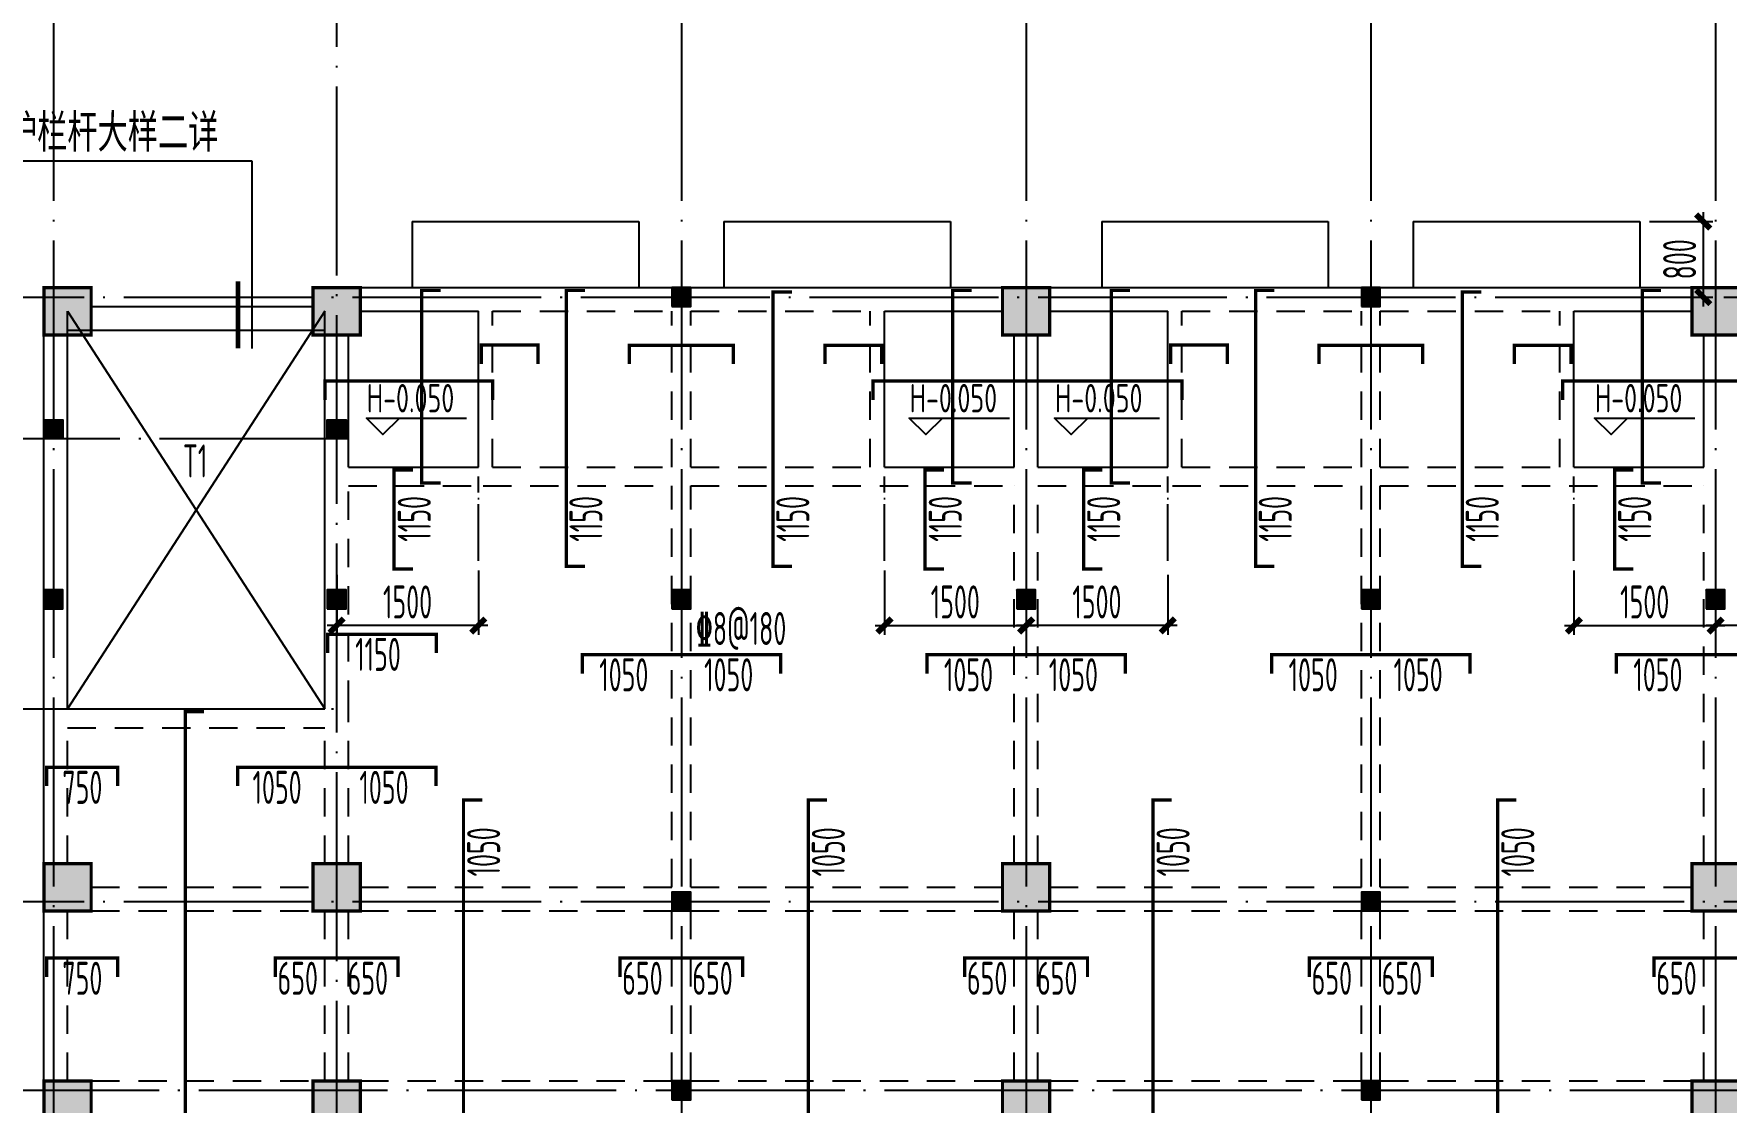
# Model space of a CAD drawing. Extents: x -472319 to -112444, y -516749 to -5704.
# Drawn here: x -302901 to -284981, y -179392 to -168079 of the extents above; entities that cross this region are included whole.
import ezdxf

# ---------------------------------------------------------------- set-up
doc = ezdxf.new("R2010")
doc.units = 0
doc.header["$LTSCALE"] = 100
doc.header["$MEASUREMENT"] = 0
for name, pattern in [('3', [5, 3, -2]), ('CENTER', [2, 1.25, -0.25, 0.25, -0.25]), ('DOTE', [2.42, 2, -0.2, 0.02, -0.2])]:
    doc.linetypes.add(name, pattern=pattern)
for name, color, linetype in [('1301', 24, 'Continuous'), ('1305', 1, 'Continuous'), ('1306', 94, 'Continuous'), ('1307', 7, 'Continuous'), ('COLUMN', 9, 'Continuous'), ('DIM_IDEN', 3, 'Continuous'), ('DOTE', 1, 'CENTER'), ('PUB_TEXT', 7, 'Continuous'), ('S_BEAM', 4, 'Continuous'), ('S_BEAMDASH', 134, '3'), ('S_CL', 2, 'Continuous'), ('坡道', 7, 'Continuous'), ('板标注', 221, 'Continuous'), ('零厚板', 7, 'Continuous')]:
    doc.layers.add(name, color=color, linetype=linetype)
doc.styles.add('_HZTXT', font='txt.shx', dxfattribs={"width": 0.35, "bigfont": 'hztxt.shx'})
doc.styles.add('HZ', font='tssdeng.shx', dxfattribs={"width": 0.6, "height": 350, "bigfont": 'a.shx'})
doc.styles.get("Standard").update_dxf_attribs({"font": 'tssdeng.shx', "width": 0.6, "bigfont": 'a.shx'})
doc.styles.add('TSSD_Rein', font='Tssdeng.shx', dxfattribs={"width": 0.7, "bigfont": 'hztxt.shx'})
doc.dimstyles.new('DIMN', dxfattribs={"dimtxt": 350, "dimasz": 150, "dimexe": 100, "dimexo": 100, "dimgap": 75, "dimtad": 1, "dimdec": 0, "dimzin": 0, "dimdsep": 46, "dimtxsty": 'HZ', "dimblk": 'ARCHTICK', "dimcen": 0.09, "dimdle": 100, "dimclrd": 3, "dimclre": 3, "dimclrt": 7, "dimazin": 2, "dimtfac": 1, "dimtdec": 0, "dimtmove": 2, "dimatfit": 3, "dimldrblk": 'ARCHTICK', "dimfxl": 1, "dimtolj": 1, "dimtzin": 0, "dimarcsym": 0})

# ---------------------------------------------------------------- blocks, each defined once
blk = doc.blocks.new('_ArchTick')
at = {"color": 0, "linetype": 'ByBlock', "const_width": 0.4}
blk.add_lwpolyline([(-0.5, -0.5), (0.5, 0.5)], dxfattribs=at)
blk = doc.blocks.new('*D1027')
at = {"layer": '1301', "color": 3, "lineweight": -2, "transparency": 16777216}
for p, q in [((-285224, -169967), (-285224, -170967)), ((-285794, -170067), (-285124, -170067)), ((-285794, -170867), (-285124, -170867))]:
    blk.add_line(p, q, dxfattribs=at)
at = {"layer": 'Defpoints', "color": 0, "transparency": 16777216}
for p in [(-285894, -170067), (-285894, -170867), (-285224, -170867)]:
    blk.add_point(p, dxfattribs=at)
at = {"layer": '1301', "color": 3, "lineweight": -2, "transparency": 16777216, "xscale": 150, "yscale": 150, "zscale": 150}
for p, rotation in [((-285224, -170067), 90), ((-285224, -170867), 270)]:
    blk.add_blockref('_ArchTick', p, dxfattribs=dict(at, rotation=rotation))
at = {"layer": '1301', "color": 7, "transparency": 16777216, "insert": (-285474, -170467), "char_height": 350, "attachment_point": 5, "rotation": 90, "style": 'HZ'}
blk.add_mtext('\\A1;800', dxfattribs=at)
blk = doc.blocks.new('*D1285')
at = {"layer": '1306', "color": 3, "lineweight": -2, "transparency": 16777216}
for p, q in [((-293894, -173761), (-293894, -174445)), ((-292394, -173807), (-292394, -174445)), ((-293994, -174345), (-292294, -174345))]:
    blk.add_line(p, q, dxfattribs=at)
at = {"layer": 'Defpoints', "color": 0, "transparency": 16777216}
for p in [(-293894, -173661), (-292394, -173707), (-292394, -174345)]:
    blk.add_point(p, dxfattribs=at)
at = {"layer": '1306', "color": 3, "lineweight": -2, "transparency": 16777216, "xscale": 150, "yscale": 150, "zscale": 150, "rotation": 180}
blk.add_blockref('_ArchTick', (-293894, -174345), dxfattribs=at)
at = {"layer": '1306', "color": 3, "lineweight": -2, "transparency": 16777216, "xscale": 150, "yscale": 150, "zscale": 150}
blk.add_blockref('_ArchTick', (-292394, -174345), dxfattribs=at)
at = {"layer": '1306', "color": 7, "transparency": 16777216, "insert": (-293144, -174095), "char_height": 350, "attachment_point": 5, "style": 'HZ'}
blk.add_mtext('\\A1;1500', dxfattribs=at)
blk = doc.blocks.new('*D1286')
at = {"layer": '1306', "color": 3, "lineweight": -2, "transparency": 16777216}
for p, q in [((-292394, -173807), (-292394, -174445)), ((-290894, -173807), (-290894, -174445)), ((-290794, -174345), (-292494, -174345))]:
    blk.add_line(p, q, dxfattribs=at)
at = {"layer": 'Defpoints', "color": 0, "transparency": 16777216}
for p in [(-292394, -173707), (-290894, -173707), (-292394, -174345)]:
    blk.add_point(p, dxfattribs=at)
at = {"layer": '1306', "color": 3, "lineweight": -2, "transparency": 16777216, "xscale": 150, "yscale": 150, "zscale": 150, "rotation": 180}
blk.add_blockref('_ArchTick', (-292394, -174345), dxfattribs=at)
at = {"layer": '1306', "color": 3, "lineweight": -2, "transparency": 16777216, "xscale": 150, "yscale": 150, "zscale": 150}
blk.add_blockref('_ArchTick', (-290894, -174345), dxfattribs=at)
at = {"layer": '1306', "color": 7, "transparency": 16777216, "insert": (-291644, -174095), "char_height": 350, "attachment_point": 5, "style": 'HZ'}
blk.add_mtext('\\A1;1500', dxfattribs=at)
blk = doc.blocks.new('*D1287')
at = {"layer": '1306', "color": 3, "lineweight": -2, "transparency": 16777216}
for p, q in [((-286594, -173761), (-286594, -174445)), ((-285094, -173807), (-285094, -174445)), ((-286694, -174345), (-284994, -174345))]:
    blk.add_line(p, q, dxfattribs=at)
at = {"layer": 'Defpoints', "color": 0, "transparency": 16777216}
for p in [(-286594, -173661), (-285094, -173707), (-285094, -174345)]:
    blk.add_point(p, dxfattribs=at)
at = {"layer": '1306', "color": 3, "lineweight": -2, "transparency": 16777216, "xscale": 150, "yscale": 150, "zscale": 150, "rotation": 180}
blk.add_blockref('_ArchTick', (-286594, -174345), dxfattribs=at)
at = {"layer": '1306', "color": 3, "lineweight": -2, "transparency": 16777216, "xscale": 150, "yscale": 150, "zscale": 150}
blk.add_blockref('_ArchTick', (-285094, -174345), dxfattribs=at)
at = {"layer": '1306', "color": 7, "transparency": 16777216, "insert": (-285844, -174095), "char_height": 350, "attachment_point": 5, "style": 'HZ'}
blk.add_mtext('\\A1;1500', dxfattribs=at)
blk = doc.blocks.new('*D1288')
at = {"layer": '1306', "color": 3, "lineweight": -2, "transparency": 16777216}
for p, q in [((-285094, -173807), (-285094, -174445)), ((-283594, -173761), (-283594, -174445)), ((-283494, -174345), (-285194, -174345))]:
    blk.add_line(p, q, dxfattribs=at)
at = {"layer": 'Defpoints', "color": 0, "transparency": 16777216}
for p in [(-285094, -173707), (-283594, -173661), (-285094, -174345)]:
    blk.add_point(p, dxfattribs=at)
at = {"layer": '1306', "color": 3, "lineweight": -2, "transparency": 16777216, "xscale": 150, "yscale": 150, "zscale": 150, "rotation": 180}
blk.add_blockref('_ArchTick', (-285094, -174345), dxfattribs=at)
at = {"layer": '1306', "color": 3, "lineweight": -2, "transparency": 16777216, "xscale": 150, "yscale": 150, "zscale": 150}
blk.add_blockref('_ArchTick', (-283594, -174345), dxfattribs=at)
at = {"layer": '1306', "color": 7, "transparency": 16777216, "insert": (-284344, -174095), "char_height": 350, "attachment_point": 5, "style": 'HZ'}
blk.add_mtext('\\A1;1500', dxfattribs=at)
blk = doc.blocks.new('*D1290')
at = {"layer": '1306', "color": 3, "lineweight": -2, "transparency": 16777216}
for p, q in [((-299694, -173807), (-299694, -174445)), ((-298194, -173761), (-298194, -174445)), ((-298094, -174345), (-299794, -174345))]:
    blk.add_line(p, q, dxfattribs=at)
at = {"layer": 'Defpoints', "color": 0, "transparency": 16777216}
for p in [(-299694, -173707), (-298194, -173661), (-299694, -174345)]:
    blk.add_point(p, dxfattribs=at)
at = {"layer": '1306', "color": 3, "lineweight": -2, "transparency": 16777216, "xscale": 150, "yscale": 150, "zscale": 150, "rotation": 180}
blk.add_blockref('_ArchTick', (-299694, -174345), dxfattribs=at)
at = {"layer": '1306', "color": 3, "lineweight": -2, "transparency": 16777216, "xscale": 150, "yscale": 150, "zscale": 150}
blk.add_blockref('_ArchTick', (-298194, -174345), dxfattribs=at)
at = {"layer": '1306', "color": 7, "transparency": 16777216, "insert": (-298944, -174095), "char_height": 350, "attachment_point": 5, "style": 'HZ'}
blk.add_mtext('\\A1;1500', dxfattribs=at)

msp = doc.modelspace()

# ---------------------------------------------------------------- hatches: boundary and pattern name
at = {"layer": 'COLUMN'}
h = msp.add_hatch(dxfattribs=at)
h.set_pattern_fill('ANSI31', color=0)
h.set_pattern_definition([(45, (-347181.33058, 14771.10955), (-0.08838834765, 0.08838834765), [])])
h.paths.add_polyline_path([(-296143.831, -170966.89), (-295943.831, -170966.89), (-295943.831, -170766.89), (-296143.831, -170766.89)])
h = msp.add_hatch(dxfattribs=at)
h.set_pattern_fill('ANSI31', color=0)
h.set_pattern_definition([(45, (-339881.33058, 14771.10955), (-0.08838834765, 0.08838834765), [])])
h.paths.add_polyline_path([(-288843.831, -170966.89), (-288643.831, -170966.89), (-288643.831, -170766.89), (-288843.831, -170766.89)])
h = msp.add_hatch(dxfattribs=at)
h.set_pattern_fill('ANSI31', color=0)
h.set_pattern_definition([(45, (-294031.33058, 13371.10955), (-0.08838834765, 0.08838834765), [])])
h.paths.add_polyline_path([(-302593.831, -172366.89), (-302793.831, -172366.89), (-302793.831, -172166.89), (-302593.831, -172166.89)])
h = msp.add_hatch(dxfattribs=at)
h.set_pattern_fill('ANSI31', color=0)
h.set_pattern_definition([(45, (-297031.33058, 13371.10955), (-0.08838834765, 0.08838834765), [])])
h.paths.add_polyline_path([(-299593.831, -172366.89), (-299793.831, -172366.89), (-299793.831, -172166.89), (-299593.831, -172166.89)])
h = msp.add_hatch(dxfattribs=at)
h.set_pattern_fill('ANSI31', color=0)
h.set_pattern_definition([(45, (-353831.33058, 11571.10809), (-0.08838834765, 0.08838834765), [])])
h.paths.add_polyline_path([(-302793.831, -174166.892), (-302593.831, -174166.892), (-302593.831, -173966.892), (-302793.831, -173966.892)])
h = msp.add_hatch(dxfattribs=at)
h.set_pattern_fill('ANSI31', color=0)
h.set_pattern_definition([(45, (-350831.33058, 11571.10809), (-0.08838834765, 0.08838834765), [])])
h.paths.add_polyline_path([(-299793.831, -174166.892), (-299593.831, -174166.892), (-299593.831, -173966.892), (-299793.831, -173966.892)])
h = msp.add_hatch(dxfattribs=at)
h.set_pattern_fill('ANSI31', color=0)
h.set_pattern_definition([(45, (-347181.33058, 11571.10809), (-0.08838834765, 0.08838834765), [])])
h.paths.add_polyline_path([(-296143.831, -174166.892), (-295943.831, -174166.892), (-295943.831, -173966.892), (-296143.831, -173966.892)])
h = msp.add_hatch(dxfattribs=at)
h.set_pattern_fill('ANSI31', color=0)
h.set_pattern_definition([(45, (-343531.33058, 11571.10809), (-0.08838834765, 0.08838834765), [])])
h.paths.add_polyline_path([(-292493.831, -174166.892), (-292293.831, -174166.892), (-292293.831, -173966.892), (-292493.831, -173966.892)])
h = msp.add_hatch(dxfattribs=at)
h.set_pattern_fill('ANSI31', color=0)
h.set_pattern_definition([(45, (-339881.33058, 11571.10809), (-0.08838834765, 0.08838834765), [])])
h.paths.add_polyline_path([(-288843.831, -174166.892), (-288643.831, -174166.892), (-288643.831, -173966.892), (-288843.831, -173966.892)])
h = msp.add_hatch(dxfattribs=at)
h.set_pattern_fill('ANSI31', color=0)
h.set_pattern_definition([(45, (-336231.33058, 11571.10809), (-0.08838834765, 0.08838834765), [])])
h.paths.add_polyline_path([(-285193.831, -174166.892), (-284993.831, -174166.892), (-284993.831, -173966.892), (-285193.831, -173966.892)])
h = msp.add_hatch(dxfattribs=at)
h.set_pattern_fill('ANSI31', color=0)
h.set_pattern_definition([(45, (-347181.33058, 8371.10858), (-0.08838834765, 0.08838834765), [])])
h.paths.add_polyline_path([(-296143.831, -177366.891), (-295943.831, -177366.891), (-295943.831, -177166.891), (-296143.831, -177166.891)])
h = msp.add_hatch(dxfattribs=at)
h.set_pattern_fill('ANSI31', color=0)
h.set_pattern_definition([(45, (-339881.33058, 8371.10858), (-0.08838834765, 0.08838834765), [])])
h.paths.add_polyline_path([(-288843.831, -177366.891), (-288643.831, -177366.891), (-288643.831, -177166.891), (-288843.831, -177166.891)])
h = msp.add_hatch(dxfattribs=at)
h.set_pattern_fill('ANSI31', color=0)
h.set_pattern_definition([(45, (-347181.33254, 6371.10858), (-0.08838834765, 0.08838834765), [])])
h.paths.add_polyline_path([(-296143.833, -179366.891), (-295943.833, -179366.891), (-295943.833, -179166.891), (-296143.833, -179166.891)])
h = msp.add_hatch(dxfattribs=at)
h.set_pattern_fill('ANSI31', color=0)
h.set_pattern_definition([(45, (-339881.33254, 6371.10858), (-0.08838834765, 0.08838834765), [])])
h.paths.add_polyline_path([(-288843.833, -179366.891), (-288643.833, -179366.891), (-288643.833, -179166.891), (-288843.833, -179166.891)])
at = {"layer": 'S_CL'}
h = msp.add_hatch(dxfattribs=at)
h.set_pattern_fill('ANSI31', color=256)
h.set_pattern_definition([(45, (113576.23945, 355910.10849), (-0.088388347648, 0.088388347648), [])])
h.paths.add_polyline_path([(-242793.829, -171266.89), (-242793.829, -170766.89), (-243293.829, -170766.89), (-243293.829, -171266.89)])
h.paths.add_polyline_path([(-242793.829, -177366.891), (-242793.829, -176866.891), (-243293.829, -176866.891), (-243293.829, -177366.891)])
h.paths.add_polyline_path([(-242793.829, -179666.891), (-242793.829, -179166.891), (-243293.829, -179166.891), (-243293.829, -179666.891)])
h.paths.add_polyline_path([(-242793.829, -185766.891), (-242793.829, -185266.891), (-243293.829, -185266.891), (-243293.829, -185766.891)])
h.paths.add_polyline_path([(-245643.829, -171266.89), (-245643.829, -170766.89), (-246143.829, -170766.89), (-246143.829, -171266.89)])
h.paths.add_polyline_path([(-245643.829, -177366.891), (-245643.829, -176866.891), (-246143.829, -176866.891), (-246143.829, -177366.891)])
h.paths.add_polyline_path([(-245643.829, -179666.891), (-245643.829, -179166.891), (-246143.829, -179166.891), (-246143.829, -179666.891)])
h.paths.add_polyline_path([(-245643.829, -185766.891), (-245643.829, -185266.891), (-246143.829, -185266.891), (-246143.829, -185766.891)])
h.paths.add_polyline_path([(-252943.829, -171266.89), (-252943.829, -170766.89), (-253443.829, -170766.89), (-253443.829, -171266.89)])
h.paths.add_polyline_path([(-252943.829, -177366.891), (-252943.829, -176866.891), (-253443.829, -176866.891), (-253443.829, -177366.891)])
h.paths.add_polyline_path([(-252943.829, -179666.891), (-252943.829, -179166.891), (-253443.829, -179166.891), (-253443.829, -179666.891)])
h.paths.add_polyline_path([(-252943.829, -185766.891), (-252943.829, -185266.891), (-253443.829, -185266.891), (-253443.829, -185766.891)])
h.paths.add_polyline_path([(-260243.829, -171266.89), (-260243.829, -170766.89), (-260743.829, -170766.89), (-260743.829, -171266.89)])
h.paths.add_polyline_path([(-260243.829, -177366.891), (-260243.829, -176866.891), (-260743.829, -176866.891), (-260743.829, -177366.891)])
h.paths.add_polyline_path([(-260243.829, -179666.891), (-260243.829, -179166.891), (-260743.829, -179166.891), (-260743.829, -179666.891)])
h.paths.add_polyline_path([(-260243.829, -185766.891), (-260243.829, -185266.891), (-260743.829, -185266.891), (-260743.829, -185766.891)])
h.paths.add_polyline_path([(-267543.829, -171266.89), (-267543.829, -170766.89), (-268043.829, -170766.89), (-268043.829, -171266.89)])
h.paths.add_polyline_path([(-267543.829, -177366.891), (-267543.829, -176866.891), (-268043.829, -176866.891), (-268043.829, -177366.891)])
h.paths.add_polyline_path([(-267543.829, -179666.891), (-267543.829, -179166.891), (-268043.829, -179166.891), (-268043.829, -179666.891)])
h.paths.add_polyline_path([(-267543.829, -185766.891), (-267543.829, -185166.891), (-268043.829, -185166.891), (-268043.829, -185766.891)])
h.paths.add_polyline_path([(-270543.829, -171266.89), (-270543.829, -170766.89), (-271043.829, -170766.89), (-271043.829, -171266.89)])
h.paths.add_polyline_path([(-270543.829, -177366.891), (-270543.829, -176866.891), (-271043.829, -176866.891), (-271043.829, -177366.891)])
h.paths.add_polyline_path([(-277543.831, -171366.89), (-277543.831, -170766.89), (-278043.831, -170766.89), (-278043.831, -171366.89)])
h.paths.add_polyline_path([(-277543.831, -177366.891), (-277543.831, -176866.891), (-278043.831, -176866.891), (-278043.831, -177366.891)])
h.paths.add_polyline_path([(-277543.831, -179666.891), (-277543.831, -179166.891), (-278043.831, -179166.891), (-278043.831, -179666.891)])
h.paths.add_polyline_path([(-277543.831, -185766.891), (-277543.831, -185166.891), (-278043.831, -185166.891), (-278043.831, -185766.891)])
h.paths.add_polyline_path([(-284843.831, -171266.89), (-284843.831, -170766.89), (-285343.831, -170766.89), (-285343.831, -171266.89)])
h.paths.add_polyline_path([(-284843.831, -177366.891), (-284843.831, -176866.891), (-285343.831, -176866.891), (-285343.831, -177366.891)])
h.paths.add_polyline_path([(-284843.831, -179666.891), (-284843.831, -179166.891), (-285343.831, -179166.891), (-285343.831, -179666.891)])
h.paths.add_polyline_path([(-284843.831, -185766.891), (-284843.831, -185266.891), (-285343.831, -185266.891), (-285343.831, -185766.891)])
h.paths.add_polyline_path([(-292143.831, -171266.89), (-292143.831, -170766.89), (-292643.831, -170766.89), (-292643.831, -171266.89)])
h.paths.add_polyline_path([(-292143.831, -177366.891), (-292143.831, -176866.891), (-292643.831, -176866.891), (-292643.831, -177366.891)])
h.paths.add_polyline_path([(-292143.831, -179666.891), (-292143.831, -179166.891), (-292643.831, -179166.891), (-292643.831, -179666.891)])
h.paths.add_polyline_path([(-292143.831, -185766.891), (-292143.831, -185266.891), (-292643.831, -185266.891), (-292643.831, -185766.891)])
h.paths.add_polyline_path([(-299443.831, -171266.89), (-299443.831, -170766.89), (-299943.831, -170766.89), (-299943.831, -171266.89)])
h.paths.add_polyline_path([(-299443.831, -177366.891), (-299443.831, -176866.891), (-299943.831, -176866.891), (-299943.831, -177366.891)])
h.paths.add_polyline_path([(-299443.831, -179666.891), (-299443.831, -179166.891), (-299943.831, -179166.891), (-299943.831, -179666.891)])
h.paths.add_polyline_path([(-299443.831, -185766.891), (-299443.831, -185266.891), (-299943.831, -185266.891), (-299943.831, -185766.891)])
h.paths.add_polyline_path([(-302293.831, -171266.89), (-302293.831, -170766.89), (-302793.831, -170766.89), (-302793.831, -171266.89)])
h.paths.add_polyline_path([(-302293.831, -177366.891), (-302293.831, -176866.891), (-302793.831, -176866.891), (-302793.831, -177366.891)])
h.paths.add_polyline_path([(-302293.831, -179666.891), (-302293.831, -179166.891), (-302793.831, -179166.891), (-302793.831, -179666.891)])
h.paths.add_polyline_path([(-302293.831, -185766.891), (-302293.831, -185266.891), (-302793.831, -185266.891), (-302793.831, -185766.891)])

# ---------------------------------------------------------------- linework, layer by layer
for p, q in [((-298893.829, -170066.891), (-296493.829, -170066.891)), ((-298893.829, -170066.891), (-298893.829, -170766.891)), ((-295593.829, -170066.891), (-293193.829, -170066.891)), ((-295593.829, -170066.891), (-295593.829, -170766.891)), ((-291593.829, -170066.891), (-289193.829, -170066.891)), ((-291593.829, -170066.891), (-291593.829, -170766.891)), ((-288293.829, -170066.891), (-285893.829, -170066.891)), ((-288293.829, -170066.891), (-288293.829, -170766.891))]:
    msp.add_line(p, q)
at = {"layer": '1305', "const_width": 35}
for points in [[(-298592.831, -172836.89), (-298792.831, -172836.89), (-298792.831, -170796.89), (-298592.831, -170796.89)], [(-297063.834, -173716.89), (-297263.834, -173716.89), (-297263.834, -170796.89), (-297063.834, -170796.89)], [(-294873.831, -173716.89), (-295073.831, -173716.89), (-295073.831, -170812.89), (-294873.831, -170812.89)], [(-292970.331, -172836.89), (-293170.331, -172836.89), (-293170.331, -170796.89), (-292970.331, -170796.89)], [(-291292.831, -172836.89), (-291492.831, -172836.89), (-291492.831, -170796.89), (-291292.831, -170796.89)], [(-289763.834, -173716.89), (-289963.834, -173716.89), (-289963.834, -170796.89), (-289763.834, -170796.89)], [(-287573.831, -173716.89), (-287773.831, -173716.89), (-287773.831, -170812.89), (-287573.831, -170812.89)], [(-285670.331, -172836.89), (-285870.331, -172836.89), (-285870.331, -170796.89), (-285670.331, -170796.89)], [(-298163.831, -171574.322), (-298163.831, -171374.322), (-297563.831, -171374.322), (-297563.831, -171574.322)], [(-296593.831, -171576.89), (-296593.831, -171376.89), (-295493.831, -171376.892), (-295493.831, -171576.892)], [(-294523.831, -171576.892), (-294523.831, -171376.892), (-293923.831, -171376.892), (-293923.831, -171576.892)], [(-290863.831, -171574.322), (-290863.831, -171374.322), (-290263.831, -171374.322), (-290263.831, -171574.322)], [(-289293.831, -171576.89), (-289293.831, -171376.89), (-288193.831, -171376.892), (-288193.831, -171576.892)], [(-287223.831, -171576.892), (-287223.831, -171376.892), (-286623.831, -171376.892), (-286623.831, -171576.892)], [(-299818.831, -171956.39), (-299818.831, -171756.39), (-298043.831, -171756.39), (-298043.831, -171956.39)], [(-294013.827, -171956.39), (-294013.827, -171756.39), (-290743.831, -171756.39), (-290743.831, -171956.39)], [(-286713.827, -171956.39), (-286713.827, -171756.39), (-283443.831, -171756.39), (-283443.831, -171956.39)], [(-298885.831, -173746.89), (-299085.831, -173746.89), (-299085.831, -172696.89), (-298885.831, -172696.89)], [(-293263.331, -173746.89), (-293463.331, -173746.89), (-293463.331, -172696.89), (-293263.331, -172696.89)], [(-291585.831, -173746.89), (-291785.831, -173746.89), (-291785.831, -172696.89), (-291585.831, -172696.89)], [(-285963.331, -173746.89), (-286163.331, -173746.89), (-286163.331, -172696.89), (-285963.331, -172696.89)], [(-299788.831, -174636.889), (-299788.831, -174436.889), (-298638.831, -174436.889), (-298638.831, -174636.889)], [(-297093.83, -174852.888), (-297093.83, -174652.888), (-294993.83, -174652.889), (-294993.83, -174852.889)], [(-293443.831, -174852.889), (-293443.831, -174652.889), (-291343.831, -174652.889), (-291343.831, -174852.889)], [(-289793.83, -174852.889), (-289793.83, -174652.889), (-287693.831, -174652.889), (-287693.831, -174852.889)], [(-286143.831, -174852.889), (-286143.831, -174652.889), (-284043.831, -174652.889), (-284043.831, -174852.889)], [(-301097.829, -180191.891), (-301297.829, -180191.891), (-301297.829, -175256.89), (-301097.829, -175256.89)], [(-302763.831, -176044.89), (-302763.831, -175844.89), (-302013.831, -175844.89), (-302013.831, -176044.89)], [(-300743.831, -176044.889), (-300743.831, -175844.889), (-298643.831, -175844.89), (-298643.831, -176044.89)], [(-298151.331, -180341.891), (-298351.331, -180341.891), (-298351.331, -176191.891), (-298151.331, -176191.891)], [(-294501.332, -180341.891), (-294701.332, -180341.891), (-294701.332, -176191.891), (-294501.332, -176191.891)], [(-290851.331, -180341.891), (-291051.331, -180341.891), (-291051.331, -176191.891), (-290851.331, -176191.891)], [(-287201.333, -180341.891), (-287401.333, -180341.891), (-287401.331, -176191.891), (-287201.331, -176191.891)], [(-302763.831, -178066.891), (-302763.831, -177866.891), (-302013.831, -177866.891), (-302013.831, -178066.891)], [(-300343.831, -178066.89), (-300343.831, -177866.89), (-299043.831, -177866.891), (-299043.831, -178066.891)], [(-296693.831, -178066.891), (-296693.831, -177866.891), (-295393.831, -177866.891), (-295393.831, -178066.891)], [(-293043.831, -178066.891), (-293043.831, -177866.891), (-291743.831, -177866.891), (-291743.831, -178066.891)], [(-289393.832, -178066.891), (-289393.832, -177866.891), (-288093.833, -177866.891), (-288093.833, -178066.891)], [(-285743.831, -178066.891), (-285743.831, -177866.891), (-284443.831, -177866.891), (-284443.831, -178066.891)]]:
    msp.add_lwpolyline(points, dxfattribs=at)
at = {"layer": 'COLUMN', "color": 0}
for points in [[(-296143.831, -170966.89), (-295943.831, -170966.89), (-295943.831, -170766.89), (-296143.831, -170766.89)], [(-288843.831, -170966.89), (-288643.831, -170966.89), (-288643.831, -170766.89), (-288843.831, -170766.89)], [(-302593.831, -172366.89), (-302793.831, -172366.89), (-302793.831, -172166.89), (-302593.831, -172166.89)], [(-299593.831, -172366.89), (-299793.831, -172366.89), (-299793.831, -172166.89), (-299593.831, -172166.89)], [(-302793.831, -174166.892), (-302593.831, -174166.892), (-302593.831, -173966.892), (-302793.831, -173966.892)], [(-299793.831, -174166.892), (-299593.831, -174166.892), (-299593.831, -173966.892), (-299793.831, -173966.892)], [(-296143.831, -174166.892), (-295943.831, -174166.892), (-295943.831, -173966.892), (-296143.831, -173966.892)], [(-292493.831, -174166.892), (-292293.831, -174166.892), (-292293.831, -173966.892), (-292493.831, -173966.892)], [(-288843.831, -174166.892), (-288643.831, -174166.892), (-288643.831, -173966.892), (-288843.831, -173966.892)], [(-285193.831, -174166.892), (-284993.831, -174166.892), (-284993.831, -173966.892), (-285193.831, -173966.892)], [(-296143.831, -177366.891), (-295943.831, -177366.891), (-295943.831, -177166.891), (-296143.831, -177166.891)], [(-288843.831, -177366.891), (-288643.831, -177366.891), (-288643.831, -177166.891), (-288843.831, -177166.891)], [(-296143.833, -179366.891), (-295943.833, -179366.891), (-295943.833, -179166.891), (-296143.833, -179166.891)], [(-288843.833, -179366.891), (-288643.833, -179366.891), (-288643.833, -179166.891), (-288843.833, -179166.891)]]:
    msp.add_lwpolyline(points, close=True, dxfattribs=at)
at = {"layer": 'DIM_IDEN'}
for p, q in [((-300590.5, -169427.333), (-303605.982, -169427.333)), ((-300590.5, -171409.896), (-300590.5, -169427.333))]:
    msp.add_line(p, q, dxfattribs=at)
at = {"layer": 'DIM_IDEN', "const_width": 50}
msp.add_lwpolyline([(-300740.5, -171409.896), (-300740.5, -170699.725)], dxfattribs=at)
at = {"layer": 'DOTE', "linetype": 'DOTE', "ltscale": 10}
for p, q in [((-302693.829, -167847.242), (-302693.829, -189997.282)), ((-299693.829, -189997.282), (-299693.829, -167847.242)), ((-296043.829, -167847.242), (-296043.829, -189997.282)), ((-292393.829, -167847.242), (-292393.829, -189997.282)), ((-288743.829, -167847.242), (-288743.829, -189997.282)), ((-285093.829, -167847.242), (-285093.829, -189997.282)), ((-304367.647, -170866.89), (-241075.018, -170866.89)), ((-299568.829, -172366.89), (-304512.639, -172366.89)), ((-304367.647, -175226.89), (-299693.829, -175226.89)), ((-304367.647, -177266.89), (-241075.018, -177266.89)), ((-241075.018, -179266.89), (-304367.647, -179266.89))]:
    msp.add_line(p, q, dxfattribs=at)
at = {"layer": 'DOTE', "linetype": 'DOTE', "ltscale": 3}
for p, q in [((-298193.831, -173661.087), (-298193.831, -172766.89)), ((-293893.827, -173661.087), (-293893.827, -172766.89)), ((-290893.831, -173661.087), (-290893.831, -172766.89)), ((-286593.827, -173661.087), (-286593.827, -172766.89))]:
    msp.add_line(p, q, dxfattribs=at)
at = {"layer": 'S_BEAM'}
for p, q in [((-299443.831, -170766.89), (-298118.831, -170766.89)), ((-298118.831, -170766.89), (-296043.831, -170766.89)), ((-296043.831, -170766.89), (-293943.831, -170766.89)), ((-293943.831, -170766.89), (-292643.831, -170766.89)), ((-292143.831, -170766.89), (-290818.831, -170766.89)), ((-290818.831, -170766.89), (-288743.831, -170766.89)), ((-288743.831, -170766.89), (-286643.831, -170766.89)), ((-286643.831, -170766.89), (-285343.831, -170766.89)), ((-302543.831, -175226.89), (-302543.831, -171016.89)), ((-302293.831, -170966.89), (-299943.831, -170966.89)), ((-299818.831, -175226.89), (-299818.831, -171016.89)), ((-299818.831, -172766.89), (-299818.831, -171016.89)), ((-299443.831, -171016.89), (-298193.831, -171016.89)), ((-298193.831, -172666.89), (-298193.831, -171016.89)), ((-293893.831, -171016.89), (-292643.831, -171016.89)), ((-293893.831, -172666.89), (-293893.831, -171016.89)), ((-292143.831, -171016.89), (-290893.831, -171016.89)), ((-290893.831, -172666.89), (-290893.831, -171016.89)), ((-286593.831, -171016.89), (-285343.831, -171016.89)), ((-286593.831, -172666.89), (-286593.831, -171016.89)), ((-302793.831, -172366.89), (-302793.831, -171266.89)), ((-302543.831, -171216.89), (-299818.831, -171216.89)), ((-299568.831, -172366.89), (-299568.831, -171266.89)), ((-292518.831, -172666.89), (-292518.831, -171266.89)), ((-292268.831, -172666.89), (-292268.831, -171266.89)), ((-285218.831, -172666.89), (-285218.831, -171266.89)), ((-302793.831, -175226.891), (-302793.831, -172366.89)), ((-299568.831, -172666.89), (-299568.831, -172366.89)), ((-299568.831, -172666.89), (-298193.831, -172666.89)), ((-293893.831, -172666.89), (-292518.831, -172666.89)), ((-292268.831, -172666.89), (-290893.831, -172666.89)), ((-286593.831, -172666.89), (-285218.831, -172666.89)), ((-302793.831, -176866.891), (-302793.831, -175226.891)), ((-302543.831, -175226.89), (-299818.831, -175226.89)), ((-302793.831, -179166.891), (-302793.831, -177366.891))]:
    msp.add_line(p, q, dxfattribs=at)
at = {"layer": 'S_BEAMDASH'}
for p, q in [((-298043.831, -171016.89), (-296143.831, -171016.89)), ((-298043.831, -172666.89), (-298043.831, -171016.89)), ((-296143.831, -172666.89), (-296143.831, -171016.89)), ((-295943.831, -171016.89), (-294043.831, -171016.89)), ((-295943.831, -172666.89), (-295943.831, -171016.89)), ((-294043.831, -172666.89), (-294043.831, -171016.89)), ((-290743.831, -171016.89), (-288843.831, -171016.89)), ((-290743.831, -172666.89), (-290743.831, -171016.89)), ((-288843.831, -172666.89), (-288843.831, -171016.89)), ((-288643.831, -171016.89), (-286743.831, -171016.89)), ((-288643.831, -172666.89), (-288643.831, -171016.89)), ((-286743.831, -172666.89), (-286743.831, -171016.89)), ((-298043.831, -172666.89), (-296143.831, -172666.89)), ((-295943.831, -172666.89), (-294043.831, -172666.89)), ((-290743.831, -172666.89), (-288843.831, -172666.89)), ((-288643.831, -172666.89), (-286743.831, -172666.89)), ((-299568.831, -175226.891), (-299568.831, -172866.89)), ((-299568.831, -172866.89), (-298143.831, -172866.89)), ((-298143.831, -172866.89), (-296143.831, -172866.89)), ((-296143.831, -177116.891), (-296143.831, -172866.89)), ((-295943.831, -177116.891), (-295943.831, -172866.89)), ((-295943.831, -172866.89), (-293943.831, -172866.89)), ((-293943.831, -172866.89), (-292518.831, -172866.89)), ((-292518.831, -176866.891), (-292518.831, -172866.89)), ((-292268.831, -176866.891), (-292268.831, -172866.89)), ((-292268.831, -172866.89), (-290843.831, -172866.89)), ((-290843.831, -172866.89), (-288843.831, -172866.89)), ((-288843.831, -177116.891), (-288843.831, -172866.89)), ((-288643.831, -177116.891), (-288643.831, -172866.89)), ((-288643.831, -172866.89), (-286643.831, -172866.89)), ((-286643.831, -172866.89), (-285218.831, -172866.89)), ((-285218.831, -176866.891), (-285218.831, -172866.89)), ((-299568.831, -176866.891), (-299568.831, -175226.891)), ((-302543.831, -176866.891), (-302543.831, -175426.89)), ((-302543.831, -175426.89), (-299818.831, -175426.89)), ((-299818.831, -176866.891), (-299818.831, -175426.89)), ((-302293.831, -177116.891), (-299943.831, -177116.891)), ((-299443.831, -177116.891), (-296143.831, -177116.891)), ((-295943.831, -177116.891), (-292643.831, -177116.891)), ((-292143.831, -177116.891), (-288843.831, -177116.891)), ((-288643.831, -177116.891), (-285343.831, -177116.891)), ((-302543.831, -179166.891), (-302543.831, -177366.891)), ((-302293.831, -177366.891), (-299943.831, -177366.891)), ((-299818.831, -179166.891), (-299818.831, -177366.891)), ((-299568.831, -179166.891), (-299568.831, -177366.891)), ((-299443.831, -177366.891), (-296143.831, -177366.891)), ((-296143.831, -179166.891), (-296143.831, -177366.891)), ((-295943.831, -179166.891), (-295943.831, -177366.891)), ((-295943.831, -177366.891), (-292643.831, -177366.891)), ((-292518.831, -179166.891), (-292518.831, -177366.891)), ((-292268.831, -179166.891), (-292268.831, -177366.891)), ((-292143.831, -177366.891), (-288843.831, -177366.891)), ((-288843.831, -179166.891), (-288843.831, -177366.891)), ((-288643.831, -179166.891), (-288643.831, -177366.891)), ((-288643.831, -177366.891), (-285343.831, -177366.891)), ((-285218.831, -179166.891), (-285218.831, -177366.891)), ((-302293.831, -179166.891), (-299943.831, -179166.891)), ((-299443.831, -179166.891), (-296143.831, -179166.891)), ((-295943.831, -179166.891), (-292643.831, -179166.891)), ((-292143.831, -179166.891), (-288843.831, -179166.891)), ((-288643.831, -179166.891), (-285343.831, -179166.891))]:
    msp.add_line(p, q, dxfattribs=at)
at = {"layer": 'S_CL', "const_width": 35}
for points in [[(-302293.831, -171266.89), (-302293.831, -170766.89), (-302793.831, -170766.89), (-302793.831, -171266.89)], [(-299443.831, -171266.89), (-299443.831, -170766.89), (-299943.831, -170766.89), (-299943.831, -171266.89)], [(-292143.831, -171266.89), (-292143.831, -170766.89), (-292643.831, -170766.89), (-292643.831, -171266.89)], [(-284843.831, -171266.89), (-284843.831, -170766.89), (-285343.831, -170766.89), (-285343.831, -171266.89)], [(-302293.831, -177366.891), (-302293.831, -176866.891), (-302793.831, -176866.891), (-302793.831, -177366.891)], [(-299443.831, -177366.891), (-299443.831, -176866.891), (-299943.831, -176866.891), (-299943.831, -177366.891)], [(-292143.831, -177366.891), (-292143.831, -176866.891), (-292643.831, -176866.891), (-292643.831, -177366.891)], [(-284843.831, -177366.891), (-284843.831, -176866.891), (-285343.831, -176866.891), (-285343.831, -177366.891)], [(-302293.831, -179666.891), (-302293.831, -179166.891), (-302793.831, -179166.891), (-302793.831, -179666.891)], [(-299443.831, -179666.891), (-299443.831, -179166.891), (-299943.831, -179166.891), (-299943.831, -179666.891)], [(-292143.831, -179666.891), (-292143.831, -179166.891), (-292643.831, -179166.891), (-292643.831, -179666.891)], [(-284843.831, -179666.891), (-284843.831, -179166.891), (-285343.831, -179166.891), (-285343.831, -179666.891)]]:
    msp.add_lwpolyline(points, close=True, dxfattribs=at)
at = {"layer": '坡道'}
for p, q in [((-296493.829, -170066.891), (-296493.829, -170766.891)), ((-293193.829, -170066.891), (-293193.829, -170766.891)), ((-289193.829, -170066.891), (-289193.829, -170766.891)), ((-285893.829, -170066.891), (-285893.829, -170766.891))]:
    msp.add_line(p, q, dxfattribs=at)
at = {"layer": '板标注'}
for points in [[(-299029.193, -172148.322), (-299204.193, -172323.322), (-299379.193, -172148.322), (-298318.259, -172148.322)], [(-293280.693, -172148.322), (-293455.693, -172323.322), (-293630.693, -172148.322), (-292569.759, -172148.322)], [(-291741.693, -172148.322), (-291916.693, -172323.322), (-292091.693, -172148.322), (-290980.759, -172148.322)], [(-286025.193, -172148.322), (-286200.193, -172323.322), (-286375.193, -172148.322), (-285314.259, -172148.322)]]:
    msp.add_lwpolyline(points, dxfattribs=at)
at = {"layer": '零厚板'}
for p, q in [((-302543.831, -171016.89), (-299818.831, -175226.89)), ((-299818.831, -171016.89), (-302543.831, -175226.89))]:
    msp.add_line(p, q, dxfattribs=at)

# ---------------------------------------------------------------- texts
at = {"layer": '1306', "width": 0.6}
for s, p in [('1150', (-298697.432, -173456.89)), ('1150', (-296880.432, -173456.89)), ('1150', (-294688.932, -173456.89)), ('1150', (-293074.932, -173456.89)), ('1150', (-291397.432, -173456.89)), ('1150', (-289580.432, -173456.89)), ('1150', (-287388.932, -173456.89)), ('1150', (-285774.932, -173456.89)), ('1050', (-297962.931, -177001.891)), ('1050', (-294312.931, -177001.891)), ('1050', (-290662.93, -177001.891)), ('1050', (-287012.932, -177001.892))]:
    msp.add_text(s, height=350, rotation=90, dxfattribs=at).set_placement(p)
for s, p in [('1150', (-299498.831, -174825.29)), ('1050', (-296914.33, -175041.29)), ('1050', (-295803.83, -175041.29)), ('1050', (-293264.331, -175041.29)), ('1050', (-292153.831, -175041.29)), ('1050', (-289614.331, -175041.29)), ('1050', (-288503.831, -175041.29)), ('1050', (-285964.331, -175041.29)), ('750', (-302598.831, -176233.291)), ('1050', (-300585.831, -176233.291)), ('1050', (-299453.831, -176233.291)), ('750', (-302598.831, -178255.292)), ('650', (-300320.831, -178255.292)), ('650', (-299578.831, -178255.292)), ('650', (-296670.831, -178255.292)), ('650', (-295928.831, -178255.292)), ('650', (-293020.831, -178255.292)), ('650', (-292278.831, -178255.292)), ('650', (-289370.833, -178255.292)), ('650', (-288628.833, -178255.292)), ('650', (-285720.831, -178255.292))]:
    msp.add_text(s, height=350, dxfattribs=at).set_placement(p)
at = {"layer": '1307', "width": 0.6}
for s, p in [('T1', (-301322.208, -172776.829)), ('\x848@180', (-295891.33, -174551.29))]:
    msp.add_text(s, height=350, dxfattribs=at).set_placement(p)
at = {"layer": 'PUB_TEXT', "style": '_HZTXT', "width": 0.8}
msp.add_text('防护栏杆大样二详', height=400, dxfattribs=at).set_placement((-303505.982, -169327.333))
at = {"layer": '板标注', "style": 'TSSD_Rein', "width": 0.7}
for p in [(-299375.611, -172087.411), (-293627.111, -172087.411), (-292088.111, -172087.411), (-286371.611, -172087.411)]:
    msp.add_text('H-0.050', height=300, dxfattribs=at).set_placement(p)

# ---------------------------------------------------------------- dimensions: what is measured, and where the dimension line sits
at = {"layer": '1301', "color": 7}
dim = msp.add_linear_dim(base=(-285223.5, -170866.89), p1=(-285893.829, -170066.891), p2=(-285893.829, -170866.89), angle=90, dimstyle='DIMN', override={"dimfxl": 100}, dxfattribs=at)
dim.commit()
dim.dimension.update_dxf_attribs({"geometry": '*D1027', "text_midpoint": (-285473.5, -170466.891)})
at = {"layer": '1306', "color": 7}
for base, p1, p2, picture, middle in [((-299693.829, -174345.283), (-298193.831, -173661.087), (-299693.829, -173707.391), '*D1290', (-298943.83, -174095.283)), ((-292393.829, -174345.283), (-290893.831, -173707.391), (-292393.829, -173707.391), '*D1286', (-291643.83, -174095.283)), ((-285093.829, -174345.283), (-283593.831, -173661.087), (-285093.829, -173707.391), '*D1288', (-284343.83, -174095.283))]:
    dim = msp.add_linear_dim(base=base, p1=p1, p2=p2, dimstyle='DIMN', override={"dimfxl": 100}, dxfattribs=at)
    dim.commit()
    dim.dimension.update_dxf_attribs({"geometry": picture, "text_midpoint": middle})
for base, p1, p2, picture, middle in [((-292393.829, -174345.283), (-293893.827, -173661.087), (-292393.829, -173707.391), '*D1285', (-293143.828, -174095.283)), ((-285093.829, -174345.283), (-286593.827, -173661.087), (-285093.829, -173707.391), '*D1287', (-285843.828, -174095.283))]:
    dim = msp.add_linear_dim(base=base, p1=p1, p2=p2, angle=180, dimstyle='DIMN', override={"dimfxl": 100}, dxfattribs=at)
    dim.commit()
    dim.dimension.update_dxf_attribs({"geometry": picture, "text_midpoint": middle})

doc.saveas('drawing.dxf')
